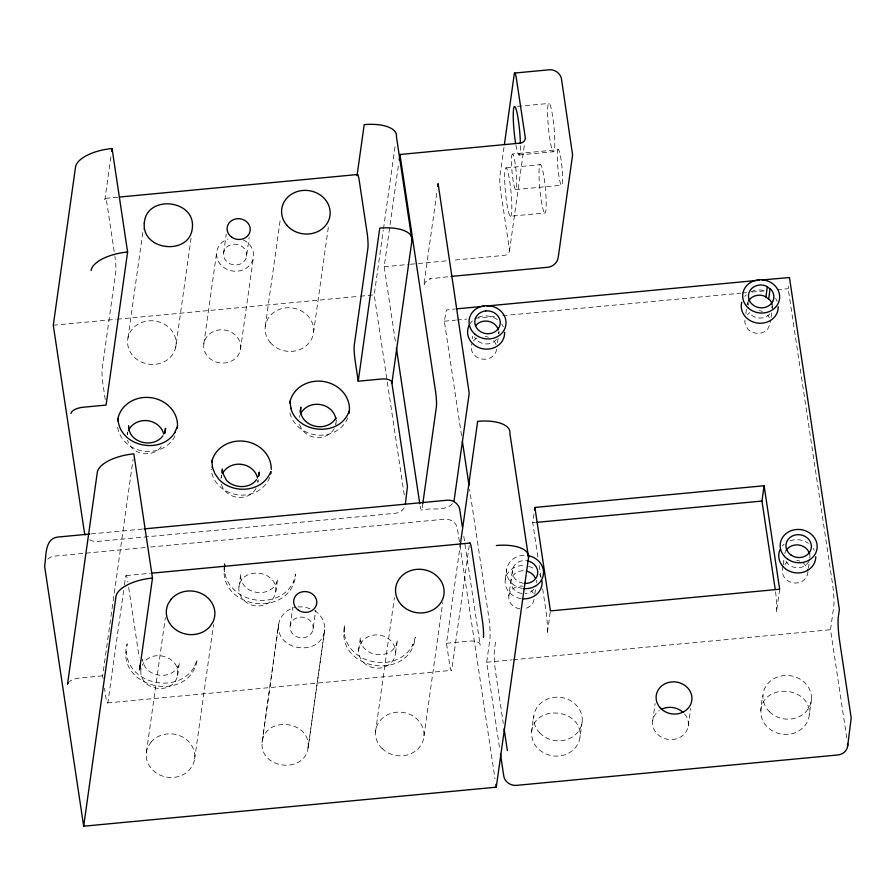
<?xml version="1.0" encoding="UTF-8"?>
<svg xmlns="http://www.w3.org/2000/svg" width="896" height="896" viewBox="0 0 896 896"><rect width="100%" height="100%" fill="white"/><g stroke="black" fill="none" stroke-linecap="round" stroke-linejoin="round"><path stroke-width="0.67" stroke-dasharray="4.48 3.36" d="M141.098 669.435L141.154 668.562M140.896 670.286C139.104 690.805 173.219 695.834 177.52 675.73C181.451 656.23 150.091 647.606 142.352 665.302M110.891 156.789L104.888 199.539A11.592 1.322 84.6 0 1 107.15 204.792L114.722 255.17M127.994 337.859L143.326 228.794M127.355 434.582L127.714 432.029M103.051 678.586L102.637 675.83L133.056 459.39M123.648 590.498L108.013 701.77A11.592 1.322 84.6 0 1 105.739 696.528L104.496 688.251M124.421 584.998L125.586 576.755A11.592 1.322 84.6 0 1 127.859 582.008M126.818 646.43L127.176 643.877C114.386 688.834 189.75 704.514 197.232 659.602L194.051 667.43L194.32 666.848C178.562 694.658 128.061 684.947 126.28 651.582L126.392 652.243M175.717 347.323A24.338 21.795 8 0 0 143.853 321.754A24.338 21.795 8 0 0 136.002 358.702A24.338 21.795 8 0 0 175.717 347.323L191.05 238.246M146.429 752.248L165.346 617.624M203.818 343.818L216.731 251.978M223.608 252.952L226.251 234.158M177.52 675.73L179.312 662.973L177.811 667.061L178.08 666.478C169.803 681.374 144.2 676.558 142.565 659.49L142.677 660.139M246.557 256.222A11.592 10.382 8 0 0 230.619 244.877A11.592 10.382 8 0 0 228.077 262.674A11.592 10.382 8 0 0 246.557 256.222L249.2 237.418M221.11 477.994L221.469 475.451M240.531 349.037A18.536 16.61 8 0 0 215.029 330.893A18.536 16.61 8 0 0 210.963 359.363A18.536 16.61 8 0 0 240.531 349.037L253.445 257.197M194.622 759.091L213.539 624.467M265.261 326.379L280.403 218.691M238.963 586.858L240.755 574.101L240.8 578.446L240.688 577.808C243.499 594.653 269.304 598.226 276.562 582.758L276.282 583.341L277.491 579.174C276.472 587.339 276.562 597.811 268.722 602.818C264.69 605.416 259.806 606.402 255.069 605.842C245.941 604.744 237.698 596.366 238.963 586.858C242.077 565.443 278.499 570.483 275.699 591.931M258.227 479.797L257.869 482.35A18.536 16.61 8 0 0 257.734 479.08M313.51 332.763L328.653 225.075M314.664 610.646C321.294 614.914 325.64 622.776 324.576 630.728L308.078 748.082C304.158 774.245 259.941 768.88 262.069 742.627L278.678 624.21C279.978 615.944 286.866 609.078 295.03 607.533M262.069 742.627L278.678 624.21M290.158 625.834L292.802 607.04M336.302 420.672L335.765 424.502A18.536 16.61 8 0 0 336.034 420.168M313.096 629.104A11.592 10.382 8 0 0 297.158 617.758A11.592 10.382 8 0 0 294.627 635.555A11.592 10.382 8 0 0 313.096 629.104L315.739 610.299M308.078 748.082L324.699 629.664M404.264 494.95L374.203 294.885L383.286 230.238M383.477 228.872L395.27 144.962M395.349 341.152L384.171 266.75L398.776 162.814M358.613 650.216L360.405 637.459L360.797 641.794L360.696 641.166C364.034 657.104 390.488 660.24 396.794 643.765L396.502 644.358L397.376 640.114L395.584 652.87M436.755 193.29L423.774 285.69L425.544 281.87L430.438 278.589L429.811 278.858L449.691 276.573M375.491 732.099L394.419 597.475M461.53 435.59L444.338 321.205L446.398 309.994L454.832 309.03M422.822 503.44L422.05 508.962A11.592 1.322 84.6 0 1 420.202 506.218M472.338 338.755L472.696 336.213M503.989 147.291L499.923 176.254A11.592 1.322 84.6 0 0 500.763 191.699L509.466 249.648A5.79 5.186 8 0 1 504.515 255.36L451.954 260.333M423.998 735.862L442.725 602.605M469.224 545.597L451.853 669.234A11.592 1.322 84.6 0 1 449.579 663.992L446.466 643.294L460.219 545.418M509.477 251.003L524.664 142.912M497.493 342.832L498.579 335.171M499.117 331.352L498.758 333.894A12.746 11.413 8 0 0 498.691 331.307M499.453 747.286L486.685 662.256L489.91 639.296A17.382 1.982 84.6 0 0 488.645 616.123L469.605 489.339M495.522 642.13L494.446 649.79A17.382 1.982 84.6 0 0 495.712 672.963L503.272 723.341M505.277 579.342L506.71 569.139M519.837 608.81A12.746 11.413 8 0 1 508.827 595.717L512.411 570.203A12.746 11.413 8 0 1 526.646 560.694M537.902 557.099L532.739 522.738L534.173 512.534M534.789 594.194L536.043 585.267M536.402 582.714L536.76 580.16M582.165 721.762L580.014 737.072C578.771 748.238 567.862 756.235 556.942 756.112C548.766 756.246 540.579 752.438 535.64 745.886C529.077 737.307 532.269 725.883 533.814 716.251M550.245 612.259L547.21 633.875A17.382 1.982 84.6 0 0 545.955 610.702L542.651 588.706M652.658 721.045L655.11 703.584M745.853 313.746L746.57 308.638M747.466 302.266L747.107 304.819A12.746 11.413 8 0 1 747.958 301.952M688.24 725.894L690.693 708.445M748.563 305.133L749.101 301.302M771.77 307.866L772.128 305.312M771.098 317.33L771.814 312.234M772.71 305.85L772.352 308.403A12.746 11.413 8 0 0 772.33 305.413M846.787 738.058L830.514 629.72L833.739 606.76A17.382 1.982 84.6 0 0 832.485 583.587L788.178 288.669L788.536 286.126M811.462 699.194L809.312 714.504C808.606 725.592 798.19 734.037 787.405 734.35C779.285 734.91 771.03 731.506 765.71 725.301C758.442 717.002 761.018 705.186 762.955 695.442M779.666 589.221L776.429 612.181A17.382 1.982 84.6 0 0 775.477 591.102M783.014 565.992L782.477 569.822A12.746 11.413 8 0 0 793.475 582.915A12.746 11.413 8 0 0 807.71 573.406L808.248 569.576M783.194 564.715L784.448 555.789M808.427 568.299L809.682 559.373M760.805 710.752C762.854 682.315 811.07 686.224 809.312 714.504M278.69 624.747C275.643 651.258 320.656 657.194 324.576 630.728M308.078 747.544C311.203 720.731 265.272 715.165 262.192 742.101M531.664 731.562C534.89 703.27 582.949 709.061 580.014 737.072M452.446 503.675C444.674 511.941 431.245 507.237 421.478 510.126M512.635 154L511.717 155.478A17.965 2.05 84.6 0 0 512.893 179.11A17.965 2.05 84.6 0 0 516.454 188.104L516.69 185.662A17.965 2.05 84.6 0 0 515.592 166.667A17.965 2.05 84.6 0 0 512.635 154L558.488 149.666A17.965 2.05 84.6 0 1 562.565 176.624A17.965 2.05 84.6 0 1 559.16 177.498A17.965 2.05 84.6 0 1 557.962 149.8L558.488 149.666M297.942 606.894L304.562 606.917L312.502 609.605M517.518 106.389L549.147 103.398M518.907 155.008L553.291 151.749A24.338 2.778 84.6 0 0 552.731 116.861A24.338 2.778 84.6 0 0 547.635 114.117A24.338 2.778 84.6 0 0 553.291 151.749M105.448 198.374L117.992 197.187M506.162 167.888L540.546 164.629M515.536 189.582L561.389 185.248M510.294 216.227A24.338 2.778 84.6 0 0 509.746 181.406A24.338 2.778 84.6 0 0 504.65 178.528A24.338 2.778 84.6 0 0 510.294 216.227L544.678 212.979A24.338 2.778 84.6 0 0 544.13 178.158A24.338 2.778 84.6 0 0 539.034 175.28A24.338 2.778 84.6 0 0 544.678 212.979M384.171 266.75L409.069 264.398M410.458 264.264L446.421 260.859M53.29 325.248L115.808 319.334M117.197 319.211L358.915 296.33M360.304 296.206L374.203 294.885M444.338 321.205L455.482 320.152M456.87 320.018L466.614 319.099M474.97 318.304L494.458 316.467M502.802 315.672L740.846 293.149M742.235 293.014L746.413 292.622M751.979 292.096L764.512 290.909M777.034 289.722L788.178 288.669M91.19 533.904L142.688 529.032M145.174 547.534L54.723 556.091A11.592 10.382 8 0 0 47.074 559.888M150.741 547.008L444.394 519.221A11.592 10.382 8 0 1 457.408 528.483L459.693 543.693M532.739 522.738L535.517 522.48M126.146 575.59L149.811 573.362M102.637 675.83L79.71 678.003A11.592 4.984 -8.5 0 0 69.429 681.486M446.466 643.294L469.392 641.122A11.592 4.984 -8.5 0 1 480.133 645.142L463.635 535.326M486.685 662.256L511.739 659.882M513.128 659.758L830.514 629.72M107.453 702.934L451.282 670.398M539.146 565.342L541.005 577.718M459.906 545.082L495.029 778.882M105.258 399.549L102.984 384.373A11.592 1.322 84.6 0 1 102.144 368.928L115.763 271.981A11.592 1.322 84.6 0 0 114.934 256.525M128.677 587.474L138.734 654.438A11.592 1.322 84.6 0 1 139.115 657.294M224.65 567.515L224.672 572.32L224.56 571.682C229.6 604.184 279.709 611.318 293.642 581.538L293.373 582.131L295.758 574.056C292.062 618.531 218.814 610.49 224.28 566.462M161.213 446.634A18.536 16.61 8 0 1 149.565 453.555L144.749 453.779A18.536 16.61 8 0 1 127.579 440.205M127.277 434.784A18.536 16.61 8 0 1 127.714 432.645M256.021 488.566A18.536 16.61 8 0 1 237.048 497.246A18.536 16.61 8 0 1 221.256 483.616M221.043 478.195A18.536 16.61 8 0 1 221.85 475.037M334.264 428.59A18.536 16.61 8 0 1 314.149 437.181A18.536 16.61 8 0 1 299.13 421.669M299.398 417.346A18.536 16.61 8 0 1 300.899 413.258M89.667 539.75A11.592 10.382 8 0 0 97.395 541.475L395.394 513.274A11.592 10.382 8 0 0 405.306 504.56M175.022 435.994A30.128 26.992 8 0 1 141.691 450.811A30.128 26.992 8 0 1 117.398 424.301M243.197 239.859A18.536 16.61 8 0 1 249.312 265.619A18.536 16.61 8 0 1 220.203 264.074A18.536 16.61 8 0 1 227.931 239.042M347.749 417.906A30.128 26.992 8 0 1 315.784 434.907A30.128 26.992 8 0 1 289.442 409.998M269.696 477.434A30.128 26.992 8 0 1 237.373 494.771A30.128 26.992 8 0 1 211.187 469.101M520.979 598.595A18.536 16.61 8 0 1 505.21 579.88A18.536 16.61 8 0 1 525.022 565.645M528.584 566.306A18.536 16.61 8 0 1 535.024 569.419M539.728 574.482A18.536 16.61 8 0 1 540.77 576.464M523.421 583.296A12.746 11.413 8 0 1 512.411 570.203M522.413 588.392A18.536 16.61 8 0 1 506.643 569.677A18.536 16.61 8 0 1 526.456 555.442M496.597 349.205A12.746 11.413 8 0 1 486.08 359.139L485.643 359.195A12.746 11.413 8 0 1 471.397 349.395L471.33 349.003A12.746 11.413 8 0 1 472.002 343.515M473.547 340.917A12.746 11.413 8 0 1 478.61 337.277M485.106 336.448A12.746 11.413 8 0 1 488.342 337.198M493.718 340.76A12.746 11.413 8 0 1 496.238 345.24M782.522 545.821A18.536 16.61 8 0 1 784.101 544.23M790.093 540.758A18.536 16.61 8 0 1 808.45 543.368M813.232 548.363A18.536 16.61 8 0 1 814.307 550.346M744.789 296.386A18.536 16.61 8 0 1 746.334 294.762M751.15 291.626A18.536 16.61 8 0 1 764.098 290.562M775.533 298.39A18.536 16.61 8 0 1 777.112 301.37M470.221 323.501A18.536 16.61 8 0 1 472.394 320.936M478.195 317.24A18.536 16.61 8 0 1 497.616 319.805M501.648 323.926A18.536 16.61 8 0 1 503.306 326.883M744.957 320.118A12.746 11.413 8 0 0 744.968 323.109L747.51 328.642A12.746 11.413 8 0 0 767.704 329.123L770.202 323.714A12.746 11.413 8 0 0 770.179 320.723M747.454 314.709A12.746 11.413 8 0 1 749.795 312.659M759.192 310.61A12.746 11.413 8 0 1 762.395 311.461M767.637 315.19A12.746 11.413 8 0 1 769.306 317.822M769.854 313.813A12.746 11.413 8 0 1 749.661 313.331M534.072 599.301A12.746 11.413 8 0 1 523.163 608.888M508.827 595.717A12.746 11.413 8 0 1 523.062 586.197M531.507 590.778A12.746 11.413 8 0 1 533.187 593.41M533.725 589.4A12.746 11.413 8 0 1 525.314 593.578M521.987 593.499A12.746 11.413 8 0 1 510.978 580.406A12.746 11.413 8 0 1 525.213 570.898M784.963 564.413A12.746 11.413 8 0 1 787.304 562.352M796.701 560.314A12.746 11.413 8 0 1 799.915 561.154M802.794 562.722A12.746 11.413 8 0 1 807.699 570.416M496.474 339.394A12.746 11.413 8 0 1 488.23 343.84L487.794 343.885A12.746 11.413 8 0 1 474.533 336.974M684.555 713.91A17.965 16.083 8 0 1 681.509 736.456A17.965 16.083 8 0 1 656.342 733.029A17.965 16.083 8 0 1 659.389 710.483M809.021 560.963A12.746 11.413 8 0 1 797.294 567.75A12.746 11.413 8 0 1 785.512 560.403M784.806 553.538A12.746 11.413 8 0 1 785.467 551.645M809.85 555.117A12.746 11.413 8 0 1 809.861 558.096M520.43 145.869A24.338 2.778 84.6 0 1 515.603 143.259M344.221 627.536C337.154 671.462 410.39 681.509 415.352 637.28L412.653 645.266L412.933 644.683C397.981 673.882 348.062 665.482 344.187 632.744L344.288 633.394L344.579 624.982L344.221 627.536M151.2 741.91L148.053 746.771A24.338 21.795 8 0 0 158.458 774.29A24.338 21.795 8 0 0 189.851 769.429L192.998 764.557A24.338 21.795 8 0 0 182.582 737.038A24.338 21.795 8 0 0 151.2 741.91M270.334 342.608A24.338 21.795 8 0 0 311.965 338.251A24.338 21.795 8 0 0 285.869 307.877A24.338 21.795 8 0 0 270.334 342.608M769.44 711.715A24.338 21.795 8 0 0 810.432 704.346A24.338 21.795 8 0 0 781.76 675.886A24.338 21.795 8 0 0 769.44 711.715M539.56 732.726A24.338 21.795 8 0 0 580.899 726.869A24.338 21.795 8 0 0 553.504 697.424A24.338 21.795 8 0 0 539.56 732.726M363.384 662.334A18.536 16.61 8 0 0 394.71 657.115A18.536 16.61 8 0 0 373.195 635.174A18.536 16.61 8 0 0 363.384 662.334M381.976 748.384A24.338 21.795 8 0 0 422.968 741.014A24.338 21.795 8 0 0 394.296 712.544A24.338 21.795 8 0 0 381.976 748.384"/><path stroke-width="1.34" d="M300.563 411.466L300.832 407.131L300.115 412.238M111.664 151.278L112.056 148.523A34.765 14.941 -8.5 0 0 75.522 167.082L53.29 325.248L84.381 532.213A11.592 10.382 8 0 0 85.176 534.856M112.056 148.523L127.602 252L106.086 405.07L83.171 407.232A11.592 4.984 -8.5 0 0 70.986 413.426M460.421 544.04L477.658 421.344A34.765 14.941 -8.5 0 1 509.891 433.395L528.55 557.57L496.283 787.181L83.675 826.213L115.954 596.613A34.765 14.941 -8.5 0 1 152.488 578.043L133.829 453.869A34.765 14.941 -8.5 0 0 97.294 472.438L67.536 684.186A11.592 4.984 -8.5 0 1 68.107 682.83M164.864 433.418L165.581 428.31L164.718 432.555L164.998 431.962M152.488 578.043L139.574 669.894A11.592 1.322 84.6 0 0 139.731 665.952M221.827 472.898L222.365 469.067L222.701 473.413M258.765 475.966L259.302 472.136L258.373 476.381M357.034 175.683L364.202 124.656A34.765 14.941 -8.5 0 1 396.435 136.718L411.981 240.195L391.899 383.062L407.445 486.539L405.306 504.56M391.899 383.062A11.592 4.984 -8.5 0 0 381.158 379.042L358.232 381.214L379.747 228.133A34.765 14.941 -8.5 0 1 411.981 240.195M399.168 160.037L399.952 154.493L520.285 143.114A5.79 5.186 8 0 0 525.246 137.39L516.533 79.442A11.592 1.322 84.6 0 0 514.259 74.2L504.381 144.536M437.718 186.402L438.11 183.635L469.213 393.31L454.003 501.166M422.822 503.44L436.386 406.918A11.592 1.322 84.6 0 0 435.546 391.462L399.952 154.493M534.531 509.981L534.89 507.438L764.109 485.744L779.666 589.221L550.435 610.915L534.89 507.438M765.912 296.89L767.346 286.686M768.678 298.861L770.112 288.658M775.174 589.008L761.958 501.054L764.109 485.744M847.627 746.267L851.2 718.032L839.541 640.427A17.382 1.982 84.6 0 1 838.286 617.254L839.362 609.594L789.454 277.536L762.216 279.944M177.408 426.462L174.586 432.97L174.854 432.398C161.19 455.381 118.877 446.656 118.003 418.533M349.149 411.096C340.043 437.674 297.002 433.787 290.707 407.781L290.808 408.408L290.035 401.363M270.704 471.733C262.595 492.654 232.904 494.323 218.96 479.405L214.894 473.67L212.33 466.883L212.43 467.51L211.893 460.454M335.966 417.805C327.69 432.701 302.086 427.885 300.451 410.816M162.904 435.87C153.989 447.922 132.003 443.778 128.912 429.363M256.514 479.662C249.592 489.104 234.114 488.41 226.554 480.413L222.589 472.786M514.83 73.035L549.214 69.787C555.296 69.149 561.31 74.088 561.669 80.214L572.589 154.93L558.219 257.41C557.469 262.64 552.944 266.762 547.736 267.288L451.069 276.438M119.381 197.064L357.594 174.518M456.221 308.896L484.042 306.264M486.819 306.006L759.427 280.213M89.802 534.038L57.792 537.062C44.722 538.574 46.312 555.598 44.8 564.805A11.592 10.382 8 0 0 44.811 567.526L83.675 826.213M144.077 528.898L447.474 500.192C453.533 499.61 459.502 504.504 459.917 510.619L462.392 527.094M536.906 522.346L761.958 501.054M151.211 573.227L469.986 543.066M462.358 441.101L468.978 485.195M504.09 728.784L507.371 750.568M500.483 754.141L503.776 776.082A11.592 10.382 8 0 0 516.802 785.344L837.704 754.981A11.592 10.382 8 0 0 847.616 743.546M495.869 784.414L496.283 787.181M396.379 348.04L419.776 503.72M358.232 381.214L355.13 360.517A11.592 1.322 84.6 0 1 354.29 345.061L367.909 248.114A11.592 1.322 84.6 0 0 367.069 232.669L359.296 180.925A11.592 1.322 84.6 0 0 357.269 174.72M128.621 425.656L129.013 429.99M224.638 563.909L224.65 566.317M300.899 413.258A18.536 16.61 8 0 1 320.421 404.555A18.536 16.61 8 0 1 335.899 419.093M222.768 473.043A18.536 16.61 8 0 1 241.752 464.374A18.536 16.61 8 0 1 257.533 478.005M128.453 430.606A18.536 16.61 8 0 1 147.179 420.65A18.536 16.61 8 0 1 163.755 434.179M289.699 402.954A30.128 26.992 8 0 1 324.274 381.618A30.128 26.992 8 0 1 349.048 413.381M117.555 420.773A30.128 26.992 8 0 1 150.618 397.634A30.128 26.992 8 0 1 177.363 428.098M211.68 462.067A30.128 26.992 8 0 1 244.362 441.258A30.128 26.992 8 0 1 271.253 469.381M271.096 471.71A30.128 26.992 8 0 1 270.704 474.04M91.067 270.558A34.765 14.941 -8.5 0 1 127.602 252M527.733 560.885A12.746 11.413 8 0 1 537.656 573.787A12.746 11.413 8 0 1 524.53 583.408M541.968 580.709A18.536 16.61 8 0 1 522.178 598.752M527.654 555.587A18.536 16.61 8 0 1 543.424 574.314A18.536 16.61 8 0 1 523.611 588.549M815.752 556.752A18.536 16.61 8 0 1 793.699 572.544A18.536 16.61 8 0 1 780.114 549.528M778.232 306.723A18.536 16.61 8 0 1 757.736 323.098A18.536 16.61 8 0 1 741.742 302.187M504.571 332.214A18.536 16.61 8 0 1 482.742 348.779A18.536 16.61 8 0 1 469.112 325.394M748.418 301.056A12.746 11.413 8 0 1 764.546 296.162L769.787 299.891A12.746 11.413 8 0 1 772.139 304.427M475.698 325.618A12.746 11.413 8 0 1 483.93 321.171L484.378 321.115A12.746 11.413 8 0 1 498.389 329.93M526.299 571.088A12.746 11.413 8 0 1 535.338 578.099M785.938 550.76A12.746 11.413 8 0 1 798.851 545.003A12.746 11.413 8 0 1 809.648 554.131M661.326 709.341A17.965 16.083 8 0 1 682.998 712.298M496.317 545.518A34.765 14.941 -8.5 0 1 528.55 557.57M483.414 637.358A11.592 1.322 84.6 0 0 482.574 621.902L471.688 549.472A11.592 1.322 84.6 0 0 469.661 543.256M515.603 143.259A24.338 2.778 84.6 0 1 513.307 112.291A24.338 2.778 84.6 0 1 516.947 112.448A24.338 2.778 84.6 0 1 520.397 143.472M144.278 223.261C141.848 251.238 190.635 255.976 192.416 227.203C194.846 199.237 146.059 194.499 144.278 223.261M171.27 599.043L168.123 603.904A24.338 21.795 8 0 0 178.539 631.422A24.338 21.795 8 0 0 209.933 626.562L213.08 621.69A24.338 21.795 8 0 0 202.664 594.171A24.338 21.795 8 0 0 171.27 599.043M772.666 301.482L771.288 303.61A12.746 11.413 8 0 1 749.426 300.507L748.552 297.595A12.746 11.413 8 0 1 753.379 287.146A12.746 11.413 8 0 1 765.979 285.947L771.221 289.677A12.746 11.413 8 0 1 772.934 301.067L772.666 301.482M485.811 310.912L485.363 310.968A12.746 11.413 8 0 0 474.914 323.49L474.981 323.893A12.746 11.413 8 0 0 489.227 333.682L489.664 333.637A12.746 11.413 8 0 0 500.125 321.104L500.058 320.712A12.746 11.413 8 0 0 485.811 310.912M286.832 225.243A24.338 21.795 8 0 0 328.451 220.898A24.338 21.795 8 0 0 302.355 190.512A24.338 21.795 8 0 0 286.832 225.243M231.661 237.16A11.592 10.382 8 0 0 250.141 230.709A11.592 10.382 8 0 0 234.203 219.363A11.592 10.382 8 0 0 231.661 237.16M787.472 559.037A18.536 16.61 8 0 0 817.029 548.71A18.536 16.61 8 0 0 791.526 530.555A18.536 16.61 8 0 0 787.472 559.037M790.966 554.994A12.746 11.413 8 0 0 811.294 547.893A12.746 11.413 8 0 0 793.766 535.416A12.746 11.413 8 0 0 790.966 554.994M659.926 707.515A17.965 16.083 8 0 0 690.659 704.424A17.965 16.083 8 0 0 671.507 681.934A17.965 16.083 8 0 0 659.926 707.515M748.384 308.09A18.536 16.61 8 0 0 779.139 300.832A18.536 16.61 8 0 0 755.955 280.291A18.536 16.61 8 0 0 748.384 308.09M475.07 334.275A18.536 16.61 8 0 0 505.602 326.323A18.536 16.61 8 0 0 481.88 306.298A18.536 16.61 8 0 0 475.07 334.275M402.046 605.506A24.338 21.795 8 0 0 443.05 598.147A24.338 21.795 8 0 0 414.378 569.677A24.338 21.795 8 0 0 402.046 605.506M298.211 610.042A11.592 10.382 8 0 0 316.691 603.59A11.592 10.382 8 0 0 300.742 592.245A11.592 10.382 8 0 0 298.211 610.042"/></g></svg>
